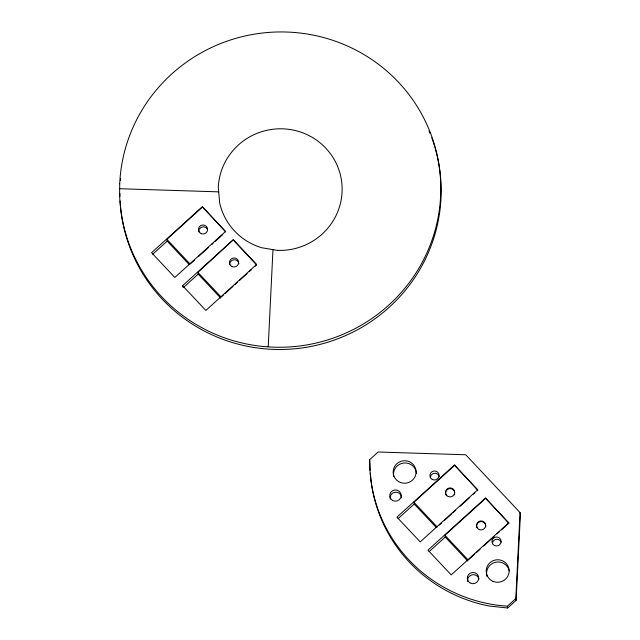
<?xml version="1.0" encoding="UTF-8"?>
<svg xmlns="http://www.w3.org/2000/svg" width="640" height="640" viewBox="0 0 640 640"><rect width="100%" height="100%" fill="white"/><g stroke="black" fill="none" stroke-linecap="round" stroke-linejoin="round"><path stroke-width="0.96" d="M268.216 346.816L272.976 249.624M515.816 598.56L520.032 512.544L465.752 454.776L378.112 452.008L369.656 459.672L369.832 468.568A149.224 146.328 -9.3 0 0 498.344 605.336L507.36 606.224L515.816 598.56L516.104 600.336L507.656 608L489.472 606.064A149.224 146.328 -9.3 0 1 370.968 479.952L370.36 473.128M516.104 600.336L520.392 514.768L520.032 512.544M202.312 206.704L151.584 252.68L174.848 277.44L225.576 231.456L202.312 206.704L225.648 231.904M189.056 264.408L167.168 241.104L166.872 239.328L202.384 207.144M152.672 254.248L167.168 241.104M190.88 263.416L194.576 260.064M198.272 256.712L208.632 247.328M211.592 244.64L213.072 243.304M215.296 241.288L222.688 234.584M182.84 287.168L182.6 285.688L233.328 239.712L256.592 264.464L255.184 266.256M220.76 298.144L198.184 274.12L197.888 272.344L233.328 239.712M183.688 287.256L198.184 274.12M256.592 264.464L205.864 310.448L182.6 285.688M221.896 296.424L223.376 295.088M224.856 293.744L232.992 286.368M235.208 284.36L237.432 282.344M239.648 280.336L247.048 273.632M249.272 271.616L251.488 269.608M454.44 465.024L396.944 517.136L420.208 541.896L477.704 489.784L454.44 465.024L477.776 490.224L477.704 489.784M436.112 527.328L414.216 504.032L413.928 502.256L454.512 465.472M398.04 518.688L414.216 504.032M439.408 525L441.632 522.992M444.584 520.304L451.248 514.272M452.728 512.928L455.688 510.248M460.128 506.224L469.744 497.504M473.424 494.168L474.88 492.856M485.456 498.04L427.96 550.144L451.224 574.904L508.72 522.792L485.456 498.04L508.792 523.24L501.416 529.928M467.816 561.072L445.232 537.04L444.944 535.264L485.528 498.48M429.056 551.704L445.232 537.04M468.944 559.352L474.848 554M476.32 552.664L480.016 549.32M483.704 545.976L494.032 536.616M496.984 533.936L499.2 531.936M119.664 188.72L218.696 191.856M233.408 240.152L256.664 264.912M166.872 239.328L190.136 264.088M197.888 272.344L221.152 297.096M413.928 502.256L437.192 527.016M444.944 535.264L468.208 560.024M508.72 522.792L508.792 523.24M507.36 606.224L507.656 608M369.656 459.672L370.12 470.344M198.76 231.808A4.592 4.504 -9.3 0 1 207.584 229.576M229.768 264.768A4.592 4.504 -9.3 0 1 233.856 259.792A4.592 4.504 -9.3 0 1 238.896 263.776M437.552 157.592A160.704 157.584 -9.3 0 1 301.736 347.984A160.704 157.584 -9.3 0 1 120.152 200.992M119.968 196.312A160.704 157.584 -9.3 0 1 119.936 193.496M120.432 180.376A160.704 157.584 -9.3 0 1 120.592 178.504M429.04 130.808A160.704 157.584 -9.3 0 1 430.112 133.416M431.784 137.792A160.704 157.584 -9.3 0 1 434.736 146.696M435 147.6A160.704 157.584 -9.3 0 1 437.352 156.68M476.92 527.728A4.592 4.504 -9.3 0 1 480.728 521.608A4.592 4.504 -9.3 0 1 485.736 526.76M454.728 493.704A4.592 4.504 -9.3 0 1 454.4 494.84M446.504 495.784A4.592 4.504 -9.3 0 1 448.504 488.896A4.592 4.504 -9.3 0 1 454.744 492.528M492.416 542.88A4.56 4.472 -9.3 0 1 501.2 542.208M430.272 477.736A4.592 4.504 -9.3 0 1 439.288 476.456M487.032 576.496A11.48 11.256 -9.3 0 1 495.264 562.32A11.48 11.256 -9.3 0 1 509.272 570.928M393.792 476.768A11.48 11.256 -9.3 0 1 403.424 463.056A11.48 11.256 -9.3 0 1 416.44 473.584M467.768 581.56A5.736 5.632 -9.3 0 1 472.12 574.816A5.736 5.632 -9.3 0 1 478.968 579.056M390.248 499.152A5.736 5.632 -9.3 0 1 395.2 492.192A5.736 5.632 -9.3 0 1 401.56 497.88M119.72 183.776L119.608 194.088A160.704 157.584 -9.3 0 0 262.768 346.448L273.248 347.16A160.704 157.584 -9.3 0 0 440.656 195.432A160.704 157.584 -9.3 0 0 287.128 32.048A160.704 157.584 -9.3 0 0 119.72 183.776M277.512 250.376L261.584 247.72A61.984 60.784 -9.3 0 1 219.712 203.16L218.296 187.352A61.984 60.784 -9.3 0 1 282.864 128.832A61.984 60.784 -9.3 0 1 342.08 191.856A61.984 60.784 -9.3 0 1 277.512 250.376M232.176 266.624A4.592 4.504 -9.3 0 0 238.608 262A4.592 4.504 -9.3 0 0 231.344 258.864A4.592 4.504 -9.3 0 0 232.176 266.624M201.2 233.632A4.592 4.504 -9.3 0 0 207.584 228.944A4.592 4.504 -9.3 0 0 200.296 225.888A4.592 4.504 -9.3 0 0 201.2 233.632M479.232 529.544A4.592 4.504 -9.3 0 0 485.664 524.92A4.592 4.504 -9.3 0 0 478.4 521.792A4.592 4.504 -9.3 0 0 479.232 529.544M448.256 496.552A4.592 4.504 -9.3 0 0 454.64 491.864A4.592 4.504 -9.3 0 0 447.344 488.808A4.592 4.504 -9.3 0 0 448.256 496.552M494.544 545.52A4.56 4.472 -9.3 0 0 501.08 541.128A4.56 4.472 -9.3 0 0 493.976 537.792A4.56 4.472 -9.3 0 0 494.544 545.52M432.232 479.392A4.592 4.504 -9.3 0 0 439.088 475.4A4.592 4.504 -9.3 0 0 432.176 471.592A4.592 4.504 -9.3 0 0 432.232 479.392M493.088 581.368A11.48 11.256 -9.3 0 0 509.064 569.672A11.48 11.256 -9.3 0 0 490.848 562A11.48 11.256 -9.3 0 0 493.088 581.368M398.504 481.552A11.48 11.256 -9.3 0 0 416.08 472.344A11.48 11.256 -9.3 0 0 399.264 462.056A11.48 11.256 -9.3 0 0 398.504 481.552M469.92 582.856A5.736 5.632 -9.3 0 0 478.728 578.296A5.736 5.632 -9.3 0 0 470.352 573.112A5.736 5.632 -9.3 0 0 469.92 582.856M392.48 500.392A5.736 5.632 -9.3 0 0 401.192 495.656A5.736 5.632 -9.3 0 0 392.704 490.64A5.736 5.632 -9.3 0 0 392.48 500.392"/></g></svg>
